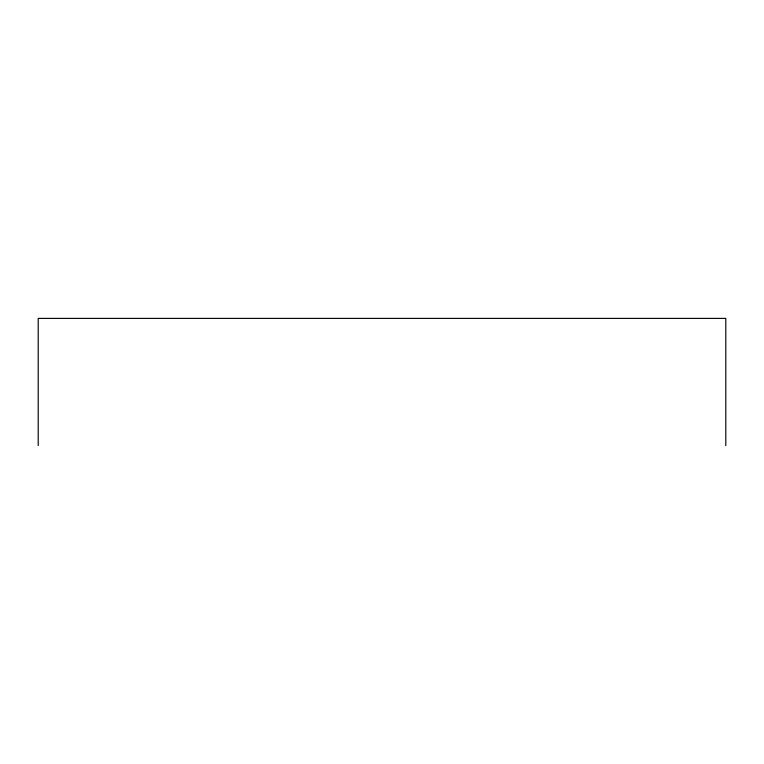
<?xml version="1.0" encoding="UTF-8"?>
<svg xmlns="http://www.w3.org/2000/svg" width="764" height="764" viewBox="0 0 764 764"><rect width="100%" height="100%" fill="white"/><g stroke="black" fill="none" stroke-linecap="round" stroke-linejoin="round"><path stroke-width="1.15" d="M725.8 445.613L725.8 318.387L38.2 318.387L38.2 445.613"/></g></svg>
